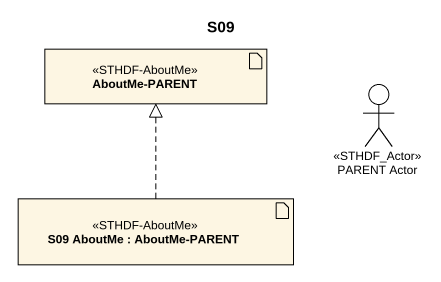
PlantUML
@startuml
title S09
artifact "AboutMe-PARENT" as AboutMe_PARENT <<STHDF-AboutMe>>
actor "PARENT Actor" as PARENT_Actor <<STHDF_Actor>>
artifact "S09 AboutMe : AboutMe-PARENT" as S09_AboutMe <<STHDF-AboutMe>>
S09_AboutMe .up.|> AboutMe_PARENT
@enduml
